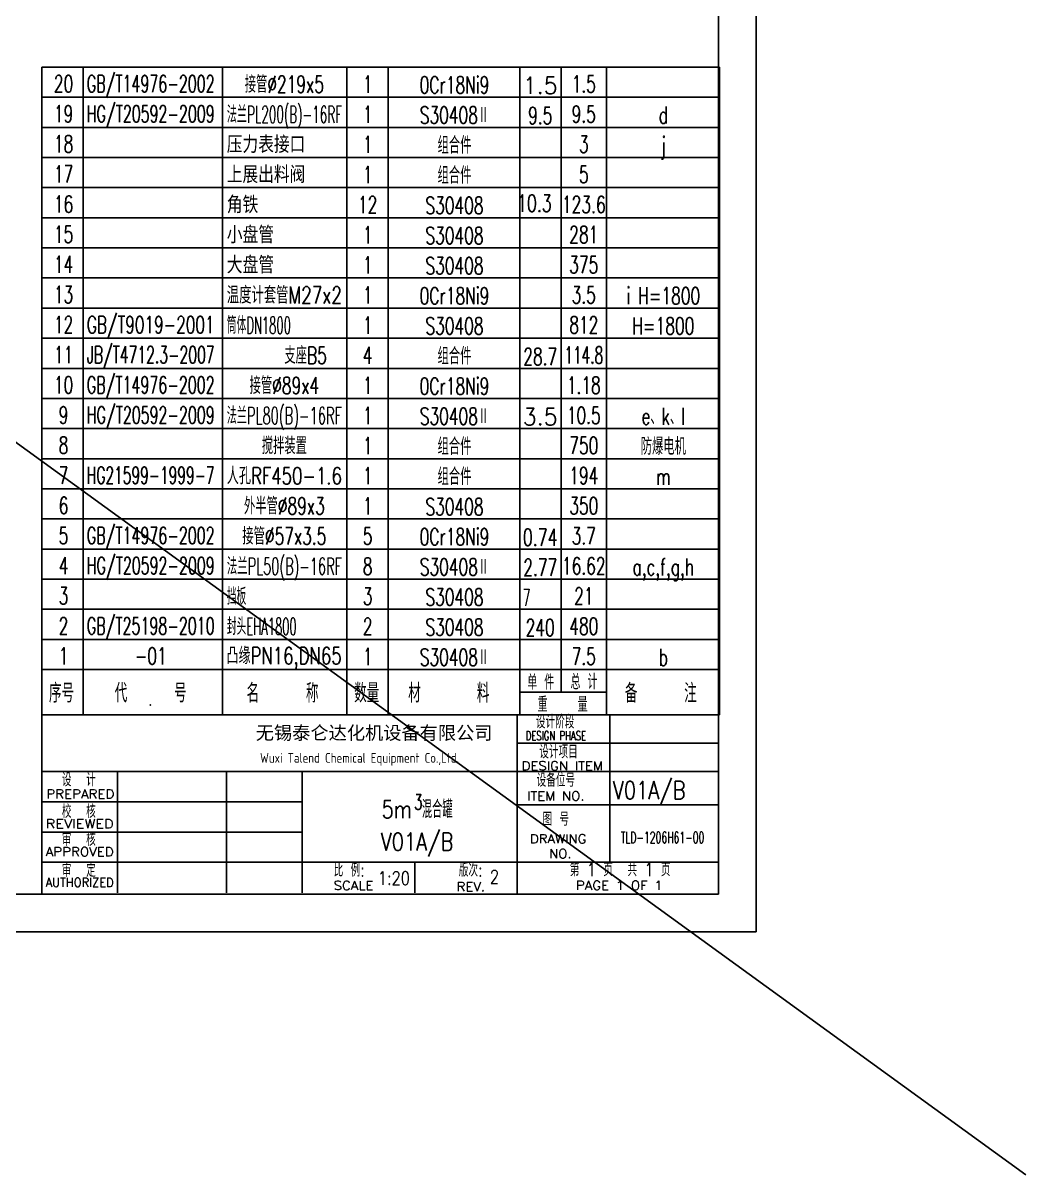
# Model space of a CAD drawing. Header units: millimetres. Extents: x -1762 to 42666, y -863 to 15979.
# Drawn here: x 28045 to 30709, y -746 to 2313 of the extents above; entities that cross this region are included whole.
import ezdxf
from ezdxf.enums import TextEntityAlignment as Align

# ---------------------------------------------------------------- set-up
doc = ezdxf.new("R2010")
doc.units = ezdxf.units.MM
doc.header["$LTSCALE"] = 10
doc.header["$MEASUREMENT"] = 0
doc.layers.get('0').update_dxf_attribs({"linetype": 'CONTINUOUS'})
doc.layers.get('DEFPOINTS').update_dxf_attribs({"linetype": 'CONTINUOUS'})
for name, color, linetype in [('1轮廓实线层', 7, 'CONTINUOUS'), ('2细线层', 3, 'CONTINUOUS'), ('6', 1, 'CONTINUOUS'), ('6文字层', 3, 'CONTINUOUS'), ('7', 7, 'CONTINUOUS'), ('图框层', 7, 'CONTINUOUS')]:
    doc.layers.add(name, color=color, linetype=linetype)
doc.styles.add('HZ', font='txt', dxfattribs={"width": 0.7, "height": 5, "bigfont": 'hztxt'})
doc.styles.add('PC_TEXTSTYLE', font='romans.shx', dxfattribs={"width": 0.8, "bigfont": 'hzfs.shx'})
doc.styles.get("Standard").update_dxf_attribs({"font": 'ISOCP'})
doc.styles.add('STYLE1', font='', dxfattribs={"width": 0.8})
doc.styles.add('TH_GBDIM', font='romans.shx', dxfattribs={"width": 0.8, "bigfont": 'gbcbig.shx'})
doc.styles.get('STYLE1').set_extended_font_data('SimSun')

# ---------------------------------------------------------------- blocks, each defined once
blk = doc.blocks.new('PC_MXBTITLERECORD')
at = {"layer": '1轮廓实线层'}
for q in [(-180, 12), (0, 0)]:
    blk.add_line((-180, 0), q, dxfattribs=at)
at = {"layer": '2细线层'}
for p, q in [((-180, 12), (0, 12)), ((-169, 12), (-169, 0)), ((-132, 12), (-132, 0)), ((-99, 12), (-99, 0)), ((-88, 12), (-88, 0)), ((-53, 12), (-53, 0)), ((-42, 12), (-42, 6)), ((-30, 12), (-30, 0)), ((-30, 6), (-53, 6))]:
    blk.add_line(p, q, dxfattribs=at)
at = {"layer": '图框层'}
blk.add_line((0, 0), (0, 12), dxfattribs=at)
at = {"layer": '6文字层', "style": 'PC_TEXTSTYLE', "width": 0.667}
for s, height, p in [('单 件', 4, (-47.45, 8.84)), ('总 计', 4, (-35.96, 8.94)), ('序号', 5, (-174.77, 6)), ('代     号', 5, (-151.09, 6)), ('名     称', 5, (-116.06, 6)), ('数量', 5, (-93.71, 6)), ('材      料', 5, (-71.89, 6)), ('备     注', 5, (-15.57, 6)), ('重    量', 4, (-41.65, 2.94))]:
    blk.add_text(s, height=height, dxfattribs=at).set_placement(p, align=Align.MIDDLE)
blk = doc.blocks.new('PC_MXB_BLOCK')
at = {"layer": '1轮廓实线层'}
blk.add_line((-180, 8), (-180, 0), dxfattribs=at)
at = {"layer": '2细线层'}
for p, q in [((-180, 8), (0, 8)), ((-169, 8), (-169, 0)), ((-132, 8), (-132, 0)), ((-99, 8), (-99, 0)), ((-88, 8), (-88, 0)), ((-53, 8), (-53, 0)), ((-42, 8), (-42, 0)), ((-30, 8), (-30, 0))]:
    blk.add_line(p, q, dxfattribs=at)
at = {"layer": '图框层'}
blk.add_line((0, 8), (0, 0), dxfattribs=at)
at = {"layer": '6文字层', "style": 'PC_TEXTSTYLE'}
for tag, width, p, p2 in [('序号', 0.769182, (-178.38, 1.35), (-170.09, 1.35)), ('代号', 3.14773, (-168.05, 1.35), (-134.11, 1.35)), ('名称', 2.802424, (-130.87, 1.2), (-100.28, 1.2)), ('数量', 0.817449, (-97.88, 1.2), (-89, 1.2)), ('总重', 0.958888, (-41.2, 1.27), (-30.86, 1.27)), ('材料', 2.943328, (-86.43, 1.01), (-54.3, 1.01)), ('单重', 0.854038, (-52.21, 0.89), (-43, 0.89)), ('备注', 2.494074, (-28.61, 1.02), (-1.16, 1.02))]:
    blk.add_attdef(tag, text='', height=4.5, dxfattribs=dict(at, width=width)).set_placement(p, p2, align=Align.FIT)

msp = doc.modelspace()

# ---------------------------------------------------------------- linework, layer by layer
at = {"color": 4, "linetype": 'Continuous'}
for p, q in [((29357.26, 0), (29357.26, 473.21)), ((29604.17, 84.29), (29604.17, 476.24)), ((28295.62, 3.03), (28295.62, 325.75)), ((28585.57, 3.03), (28585.57, 325.75)), ((28786.21, 3.03), (28786.21, 325.75))]:
    msp.add_line(p, q, dxfattribs=at)
msp.add_point((28382.78, 502.47))
msp.add_point((28382.78, 502.47))
msp.add_point((28382.78, 502.47))
msp.add_point((28382.78, 502.47))
at = {"layer": '1轮廓实线层', "ltscale": 14}
for p, q in [((20890.82, 6371.56), (30709.3, -746.1)), ((28094.78, 476.24), (28094.78, 0))]:
    msp.add_line(p, q, dxfattribs=at)
at = {"layer": '6', "color": 3}
for p, q in [((29357.26, 400.34), (29892.41, 400.34)), ((29892.41, 400.34), (29664.5, 400.34)), ((28094.97, 325.75), (29892.86, 325.75)), ((28094.97, 244.81), (28786.21, 244.81)), ((29357.26, 236.6), (29892.86, 236.6)), ((28094.97, 84.29), (29892.86, 84.29)), ((29085.71, 3.03), (29085.71, 84.29))]:
    msp.add_line(p, q, dxfattribs=at)
at = {"layer": '7'}
msp.add_line((28094.97, 164.55), (28786.21, 164.55), dxfattribs=at)
at = {"layer": 'DEFPOINTS', "ltscale": 14}
msp.add_line((29992.41, -100), (29992.41, 5840), dxfattribs=at)
at = {"layer": 'DEFPOINTS', "color": 0, "ltscale": 14}
msp.add_line((21582.41, -100), (29992.41, -100), dxfattribs=at)
at = {"layer": '图框层', "color": 7, "ltscale": 14}
for p, q in [((29892.41, 0), (29892.41, 5740)), ((21832.41, 0), (29892.41, 0))]:
    msp.add_line(p, q, dxfattribs=at)
at = {"layer": '图框层'}
msp.add_line((29892.41, 0), (29892.41, 466.47), dxfattribs=at)

# ---------------------------------------------------------------- block references
at = {"layer": '图框层', "ltscale": 14}
ref = msp.add_blockref('PC_MXB_BLOCK', (29894.78, 2116.24), dxfattribs=dict(at, xscale=10, yscale=10, zscale=10))
ref.add_attrib('代号', 'GB/T14976-2002', dxfattribs={"layer": '6文字层', "height": 45, "style": 'PC_TEXTSTYLE', "width": 0.55966}).set_placement((28214.31, 2129.73), (28553.7, 2129.73), align=Align.FIT)
ref.add_attrib('序号', '20', dxfattribs={"layer": '6文字层', "height": 45, "style": 'PC_TEXTSTYLE', "width": 0.667}).set_placement((28152.43, 2129.73), align=Align.CENTER)
ref.add_attrib('名称', '接管%%C219x5', dxfattribs={"layer": '6文字层', "height": 45, "style": 'PC_TEXTSTYLE', "width": 0.667}).set_placement((28739.06, 2128.19), align=Align.CENTER)
ref.add_attrib('数量', '1', dxfattribs={"layer": '6文字层', "height": 45, "style": 'PC_TEXTSTYLE', "width": 0.667}).set_placement((28960.38, 2128.19), align=Align.CENTER)
ref.add_attrib('材料', '0Cr18Ni9', dxfattribs={"layer": '6文字层', "height": 45, "style": 'PC_TEXTSTYLE', "width": 0.667}).set_placement((29191.09, 2126.34), align=Align.CENTER)
ref.add_attrib('单重', '1.5', dxfattribs={"layer": '6文字层', "height": 45, "style": 'PC_TEXTSTYLE', "width": 0.914309}).set_placement((29372.7, 2125.11), (29464.79, 2125.11), align=Align.FIT)
ref.add_attrib('总重', '1.5', dxfattribs={"layer": '6文字层', "height": 45, "style": 'PC_TEXTSTYLE', "width": 0.667}).set_placement((29534.52, 2128.89), align=Align.CENTER)
ref = msp.add_blockref('PC_MXB_BLOCK', (29894.78, 2036.24), dxfattribs=dict(at, xscale=10, yscale=10, zscale=10))
ref.add_attrib('代号', 'HG/T20592-2009', dxfattribs={"layer": '6文字层', "height": 45, "style": 'PC_TEXTSTYLE', "width": 0.55966}).set_placement((28214.31, 2049.73), (28553.7, 2049.73), align=Align.FIT)
ref.add_attrib('序号', '19', dxfattribs={"layer": '6文字层', "height": 45, "style": 'PC_TEXTSTYLE', "width": 0.667}).set_placement((28152.43, 2049.73), align=Align.CENTER)
ref.add_attrib('名称', '法兰PL200(B)-16RF', dxfattribs={"layer": '6文字层', "height": 45, "style": 'PC_TEXTSTYLE', "width": 0.506998}).set_placement((28586.11, 2048.19), (28892.02, 2048.19), align=Align.FIT)
ref.add_attrib('数量', '1', dxfattribs={"layer": '6文字层', "height": 45, "style": 'PC_TEXTSTYLE', "width": 0.667}).set_placement((28960.38, 2048.19), align=Align.CENTER)
ref.add_attrib('材料', 'S30408Ⅱ', dxfattribs={"layer": '6文字层', "height": 45, "style": 'PC_TEXTSTYLE', "width": 0.667}).set_placement((29191.09, 2046.34), align=Align.CENTER)
ref.add_attrib('单重', '9.5', dxfattribs={"layer": '6文字层', "height": 45, "style": 'PC_TEXTSTYLE', "width": 0.667}).set_placement((29418.74, 2045.11), align=Align.CENTER)
ref.add_attrib('备注', 'd', dxfattribs={"layer": '6文字层', "height": 45, "style": 'PC_TEXTSTYLE', "width": 0.667}).set_placement((29745.92, 2046.48), align=Align.CENTER)
ref.add_attrib('总重', '9.5', dxfattribs={"layer": '6文字层', "height": 45, "style": 'PC_TEXTSTYLE', "width": 0.667}).set_placement((29534.52, 2048.89), align=Align.CENTER)
ref = msp.add_blockref('PC_MXB_BLOCK', (29894.78, 1956.24), dxfattribs=dict(at, xscale=10, yscale=10, zscale=10))
ref.add_attrib('序号', '18', dxfattribs={"layer": '6文字层', "height": 45, "style": 'PC_TEXTSTYLE', "width": 0.67}).set_placement((28152.43, 1969.73), align=Align.CENTER)
ref.add_attrib('名称', '压力表接口', (28586.11, 1968.19), dxfattribs={"layer": '6文字层', "height": 45, "style": 'PC_TEXTSTYLE', "width": 0.927})
ref.add_attrib('数量', '1', dxfattribs={"layer": '6文字层', "height": 45, "style": 'PC_TEXTSTYLE', "width": 0.667}).set_placement((28960.38, 1968.19), align=Align.CENTER)
ref.add_attrib('材料', '组合件', dxfattribs={"layer": '6文字层', "height": 45, "style": 'PC_TEXTSTYLE', "width": 0.667}).set_placement((29191.09, 1966.34), align=Align.CENTER)
ref.add_attrib('备注', 'j', dxfattribs={"layer": '6文字层', "height": 45, "style": 'PC_TEXTSTYLE', "width": 0.667}).set_placement((29745.92, 1966.48), align=Align.CENTER)
ref.add_attrib('总重', '3', dxfattribs={"layer": '6文字层', "height": 45, "style": 'PC_TEXTSTYLE', "width": 0.667}).set_placement((29534.52, 1968.89), align=Align.CENTER)
ref = msp.add_blockref('PC_MXB_BLOCK', (29894.78, 1876.24), dxfattribs=dict(at, xscale=10, yscale=10, zscale=10))
ref.add_attrib('序号', '17', dxfattribs={"layer": '6文字层', "height": 45, "style": 'PC_TEXTSTYLE', "width": 0.67}).set_placement((28152.43, 1889.73), align=Align.CENTER)
ref.add_attrib('名称', '上展出料阀', (28586.11, 1888.19), dxfattribs={"layer": '6文字层', "height": 45, "style": 'PC_TEXTSTYLE', "width": 0.927})
ref.add_attrib('数量', '1', dxfattribs={"layer": '6文字层', "height": 45, "style": 'PC_TEXTSTYLE', "width": 0.667}).set_placement((28960.38, 1888.19), align=Align.CENTER)
ref.add_attrib('材料', '组合件', dxfattribs={"layer": '6文字层', "height": 45, "style": 'PC_TEXTSTYLE', "width": 0.667}).set_placement((29191.09, 1886.34), align=Align.CENTER)
ref.add_attrib('总重', '5', dxfattribs={"layer": '6文字层', "height": 45, "style": 'PC_TEXTSTYLE', "width": 0.667}).set_placement((29534.52, 1888.89), align=Align.CENTER)
ref = msp.add_blockref('PC_MXB_BLOCK', (29894.78, 1796.24), dxfattribs=dict(at, xscale=10, yscale=10, zscale=10))
ref.add_attrib('序号', '16', dxfattribs={"layer": '6文字层', "height": 45, "style": 'PC_TEXTSTYLE', "width": 0.67}).set_placement((28152.43, 1809.73), align=Align.CENTER)
ref.add_attrib('名称', '角铁', (28586.11, 1808.19), dxfattribs={"layer": '6文字层', "height": 45, "style": 'PC_TEXTSTYLE', "width": 0.93})
ref.add_attrib('数量', '12', dxfattribs={"layer": '6文字层', "height": 45, "style": 'PC_TEXTSTYLE', "width": 0.67}).set_placement((28960.38, 1808.19), align=Align.CENTER)
ref.add_attrib('材料', 'S30408', dxfattribs={"layer": '6文字层', "height": 45, "style": 'PC_TEXTSTYLE', "width": 0.667}).set_placement((29191.09, 1806.34), align=Align.CENTER)
ref.add_attrib('单重', '10.3', dxfattribs={"layer": '6文字层', "height": 45, "style": 'PC_TEXTSTYLE', "width": 0.641381}).set_placement((29357.25, 1812.19), (29449.34, 1812.19), align=Align.FIT)
ref.add_attrib('总重', '123.6', dxfattribs={"layer": '6文字层', "height": 45, "style": 'PC_TEXTSTYLE', "width": 0.67}).set_placement((29534.52, 1808.89), align=Align.CENTER)
ref = msp.add_blockref('PC_MXB_BLOCK', (29894.78, 1716.24), dxfattribs=dict(at, xscale=10, yscale=10, zscale=10))
ref.add_attrib('序号', '15', dxfattribs={"layer": '6文字层', "height": 45, "style": 'PC_TEXTSTYLE', "width": 0.67}).set_placement((28152.43, 1729.73), align=Align.CENTER)
ref.add_attrib('名称', '小盘管', (28586.11, 1728.19), dxfattribs={"layer": '6文字层', "height": 45, "style": 'PC_TEXTSTYLE', "width": 0.93})
ref.add_attrib('数量', '1', dxfattribs={"layer": '6文字层', "height": 45, "style": 'PC_TEXTSTYLE', "width": 0.667}).set_placement((28960.38, 1728.19), align=Align.CENTER)
ref.add_attrib('材料', 'S30408', dxfattribs={"layer": '6文字层', "height": 45, "style": 'PC_TEXTSTYLE', "width": 0.667}).set_placement((29191.09, 1726.34), align=Align.CENTER)
ref.add_attrib('总重', '281', dxfattribs={"layer": '6文字层', "height": 45, "style": 'PC_TEXTSTYLE', "width": 0.67}).set_placement((29534.52, 1728.89), align=Align.CENTER)
ref = msp.add_blockref('PC_MXB_BLOCK', (29894.78, 1636.24), dxfattribs=dict(at, xscale=10, yscale=10, zscale=10))
ref.add_attrib('序号', '14', dxfattribs={"layer": '6文字层', "height": 45, "style": 'PC_TEXTSTYLE', "width": 0.67}).set_placement((28152.43, 1649.73), align=Align.CENTER)
ref.add_attrib('名称', '大盘管', (28586.11, 1648.19), dxfattribs={"layer": '6文字层', "height": 45, "style": 'PC_TEXTSTYLE', "width": 0.93})
ref.add_attrib('数量', '1', dxfattribs={"layer": '6文字层', "height": 45, "style": 'PC_TEXTSTYLE', "width": 0.667}).set_placement((28960.38, 1648.19), align=Align.CENTER)
ref.add_attrib('材料', 'S30408', dxfattribs={"layer": '6文字层', "height": 45, "style": 'PC_TEXTSTYLE', "width": 0.667}).set_placement((29191.09, 1646.34), align=Align.CENTER)
ref.add_attrib('总重', '375', dxfattribs={"layer": '6文字层', "height": 45, "style": 'PC_TEXTSTYLE', "width": 0.67}).set_placement((29534.52, 1648.89), align=Align.CENTER)
ref = msp.add_blockref('PC_MXB_BLOCK', (29894.78, 1556.24), dxfattribs=dict(at, xscale=10, yscale=10, zscale=10))
ref.add_attrib('序号', '13', dxfattribs={"layer": '6文字层', "height": 45, "style": 'PC_TEXTSTYLE', "width": 0.667}).set_placement((28152.43, 1569.73), align=Align.CENTER)
ref.add_attrib('名称', '温度计套管M27x2', dxfattribs={"layer": '6文字层', "height": 45, "style": 'PC_TEXTSTYLE', "width": 0.69574}).set_placement((28586.11, 1568.19), (28892.02, 1568.19), align=Align.FIT)
ref.add_attrib('数量', '1', dxfattribs={"layer": '6文字层', "height": 45, "style": 'PC_TEXTSTYLE', "width": 0.667}).set_placement((28960.38, 1568.19), align=Align.CENTER)
ref.add_attrib('材料', '0Cr18Ni9', dxfattribs={"layer": '6文字层', "height": 45, "style": 'PC_TEXTSTYLE', "width": 0.667}).set_placement((29191.09, 1566.34), align=Align.CENTER)
ref.add_attrib('备注', 'i H=1800', dxfattribs={"layer": '6文字层', "height": 45, "style": 'PC_TEXTSTYLE', "width": 0.667}).set_placement((29745.92, 1566.48), align=Align.CENTER)
ref.add_attrib('总重', '3.5', dxfattribs={"layer": '6文字层', "height": 45, "style": 'PC_TEXTSTYLE', "width": 0.667}).set_placement((29534.52, 1568.89), align=Align.CENTER)
ref = msp.add_blockref('PC_MXB_BLOCK', (29894.78, 1476.24), dxfattribs=dict(at, xscale=10, yscale=10, zscale=10))
ref.add_attrib('代号', 'GB/T9019-2001', dxfattribs={"layer": '6文字层', "height": 45, "style": 'PC_TEXTSTYLE', "width": 0.616279}).set_placement((28214.31, 1489.73), (28553.7, 1489.73), align=Align.FIT)
ref.add_attrib('序号', '12', dxfattribs={"layer": '6文字层', "height": 45, "style": 'PC_TEXTSTYLE', "width": 0.667}).set_placement((28152.43, 1489.73), align=Align.CENTER)
ref.add_attrib('名称', '筒体DN1800', (28586.11, 1488.19), dxfattribs={"layer": '6文字层', "height": 45, "style": 'PC_TEXTSTYLE', "width": 0.5})
ref.add_attrib('数量', '1', dxfattribs={"layer": '6文字层', "height": 45, "style": 'PC_TEXTSTYLE', "width": 0.667}).set_placement((28960.38, 1488.19), align=Align.CENTER)
ref.add_attrib('材料', 'S30408', dxfattribs={"layer": '6文字层', "height": 45, "style": 'PC_TEXTSTYLE', "width": 0.667}).set_placement((29191.09, 1486.34), align=Align.CENTER)
ref.add_attrib('备注', 'H=1800', dxfattribs={"layer": '6文字层', "height": 45, "style": 'PC_TEXTSTYLE', "width": 0.667}).set_placement((29745.92, 1486.48), align=Align.CENTER)
ref.add_attrib('总重', '812', dxfattribs={"layer": '6文字层', "height": 45, "style": 'PC_TEXTSTYLE', "width": 0.667}).set_placement((29534.52, 1488.89), align=Align.CENTER)
ref = msp.add_blockref('PC_MXB_BLOCK', (29894.78, 1396.24), dxfattribs=dict(at, xscale=10, yscale=10, zscale=10))
ref.add_attrib('代号', 'JB/T4712.3-2007', dxfattribs={"layer": '6文字层', "height": 45, "style": 'PC_TEXTSTYLE', "width": 0.549944}).set_placement((28214.31, 1409.73), (28553.7, 1409.73), align=Align.FIT)
ref.add_attrib('序号', '11', dxfattribs={"layer": '6文字层', "height": 45, "style": 'PC_TEXTSTYLE', "width": 0.667}).set_placement((28152.43, 1409.73), align=Align.CENTER)
ref.add_attrib('名称', '支座B5', (28739.06, 1408.19), dxfattribs={"layer": '6文字层', "height": 45, "style": 'PC_TEXTSTYLE', "width": 0.667})
ref.add_attrib('数量', '4', dxfattribs={"layer": '6文字层', "height": 45, "style": 'PC_TEXTSTYLE', "width": 0.667}).set_placement((28960.38, 1408.19), align=Align.CENTER)
ref.add_attrib('材料', '组合件', dxfattribs={"layer": '6文字层', "height": 45, "style": 'PC_TEXTSTYLE', "width": 0.667}).set_placement((29191.09, 1406.34), align=Align.CENTER)
ref.add_attrib('单重', '28.7', dxfattribs={"layer": '6文字层', "height": 45, "style": 'PC_TEXTSTYLE', "width": 0.667}).set_placement((29418.74, 1405.11), align=Align.CENTER)
ref.add_attrib('总重', '114.8', dxfattribs={"layer": '6文字层', "height": 45, "style": 'PC_TEXTSTYLE', "width": 0.554577}).set_placement((29482.83, 1408.89), (29586.22, 1408.89), align=Align.FIT)
ref = msp.add_blockref('PC_MXB_BLOCK', (29894.78, 1316.24), dxfattribs=dict(at, xscale=10, yscale=10, zscale=10))
ref.add_attrib('代号', 'GB/T14976-2002', dxfattribs={"layer": '6文字层', "height": 45, "style": 'PC_TEXTSTYLE', "width": 0.55966}).set_placement((28214.31, 1329.73), (28553.7, 1329.73), align=Align.FIT)
ref.add_attrib('序号', '10', dxfattribs={"layer": '6文字层', "height": 45, "style": 'PC_TEXTSTYLE', "width": 0.667}).set_placement((28152.43, 1329.73), align=Align.CENTER)
ref.add_attrib('名称', '接管%%C89x4', dxfattribs={"layer": '6文字层', "height": 45, "style": 'PC_TEXTSTYLE', "width": 0.667}).set_placement((28739.06, 1328.19), align=Align.CENTER)
ref.add_attrib('数量', '1', dxfattribs={"layer": '6文字层', "height": 45, "style": 'PC_TEXTSTYLE', "width": 0.667}).set_placement((28960.38, 1328.19), align=Align.CENTER)
ref.add_attrib('材料', '0Cr18Ni9', dxfattribs={"layer": '6文字层', "height": 45, "style": 'PC_TEXTSTYLE', "width": 0.667}).set_placement((29191.09, 1326.34), align=Align.CENTER)
ref.add_attrib('总重', '1.18', dxfattribs={"layer": '6文字层', "height": 45, "style": 'PC_TEXTSTYLE', "width": 0.667}).set_placement((29534.52, 1328.89), align=Align.CENTER)
ref = msp.add_blockref('PC_MXB_BLOCK', (29894.78, 1236.24), dxfattribs=dict(at, xscale=10, yscale=10, zscale=10))
ref.add_attrib('代号', 'HG/T20592-2009', dxfattribs={"layer": '6文字层', "height": 45, "style": 'PC_TEXTSTYLE', "width": 0.55966}).set_placement((28214.31, 1249.73), (28553.7, 1249.73), align=Align.FIT)
ref.add_attrib('序号', '9', dxfattribs={"layer": '6文字层', "height": 45, "style": 'PC_TEXTSTYLE', "width": 0.667}).set_placement((28152.43, 1249.73), align=Align.CENTER)
ref.add_attrib('名称', '法兰PL80(B)-16RF', dxfattribs={"layer": '6文字层', "height": 45, "style": 'PC_TEXTSTYLE', "width": 0.545763}).set_placement((28586.11, 1248.19), (28892.02, 1248.19), align=Align.FIT)
ref.add_attrib('数量', '1', dxfattribs={"layer": '6文字层', "height": 45, "style": 'PC_TEXTSTYLE', "width": 0.667}).set_placement((28960.38, 1248.19), align=Align.CENTER)
ref.add_attrib('材料', 'S30408Ⅱ', dxfattribs={"layer": '6文字层', "height": 45, "style": 'PC_TEXTSTYLE', "width": 0.667}).set_placement((29191.09, 1246.34), align=Align.CENTER)
ref.add_attrib('单重', '3.5', dxfattribs={"layer": '6文字层', "height": 45, "style": 'PC_TEXTSTYLE', "width": 0.914309}).set_placement((29372.7, 1245.11), (29464.79, 1245.11), align=Align.FIT)
ref.add_attrib('备注', 'e、k、l', dxfattribs={"layer": '6文字层', "height": 45, "style": 'PC_TEXTSTYLE', "width": 0.667}).set_placement((29745.92, 1246.48), align=Align.CENTER)
ref.add_attrib('总重', '10.5', dxfattribs={"layer": '6文字层', "height": 45, "style": 'PC_TEXTSTYLE', "width": 0.667}).set_placement((29534.52, 1248.89), align=Align.CENTER)
ref = msp.add_blockref('PC_MXB_BLOCK', (29894.78, 1156.24), dxfattribs=dict(at, xscale=10, yscale=10, zscale=10))
ref.add_attrib('序号', '8', dxfattribs={"layer": '6文字层', "height": 45, "style": 'PC_TEXTSTYLE', "width": 0.667}).set_placement((28152.43, 1169.73), align=Align.CENTER)
ref.add_attrib('名称', '搅拌装置', dxfattribs={"layer": '6文字层', "height": 45, "style": 'PC_TEXTSTYLE', "width": 0.667}).set_placement((28739.06, 1168.19), align=Align.CENTER)
ref.add_attrib('数量', '1', dxfattribs={"layer": '6文字层', "height": 45, "style": 'PC_TEXTSTYLE', "width": 0.667}).set_placement((28960.38, 1168.19), align=Align.CENTER)
ref.add_attrib('材料', '组合件', dxfattribs={"layer": '6文字层', "height": 45, "style": 'PC_TEXTSTYLE', "width": 0.667}).set_placement((29191.09, 1166.34), align=Align.CENTER)
ref.add_attrib('备注', '防爆电机', dxfattribs={"layer": '6文字层', "height": 45, "style": 'PC_TEXTSTYLE', "width": 0.667}).set_placement((29745.92, 1166.48), align=Align.CENTER)
ref.add_attrib('总重', '750', dxfattribs={"layer": '6文字层', "height": 45, "style": 'PC_TEXTSTYLE', "width": 0.667}).set_placement((29534.52, 1168.89), align=Align.CENTER)
ref = msp.add_blockref('PC_MXB_BLOCK', (29894.78, 1076.24), dxfattribs=dict(at, xscale=10, yscale=10, zscale=10))
ref.add_attrib('代号', 'HG21599-1999-7', dxfattribs={"layer": '6文字层', "height": 45, "style": 'PC_TEXTSTYLE', "width": 0.54241}).set_placement((28214.31, 1089.73), (28553.7, 1089.73), align=Align.FIT)
ref.add_attrib('序号', '7', dxfattribs={"layer": '6文字层', "height": 45, "style": 'PC_TEXTSTYLE', "width": 0.667}).set_placement((28152.43, 1089.73), align=Align.CENTER)
ref.add_attrib('名称', '人孔RF450-1.6', dxfattribs={"layer": '6文字层', "height": 45, "style": 'PC_TEXTSTYLE', "width": 0.664373}).set_placement((28586.11, 1088.19), (28892.02, 1088.19), align=Align.FIT)
ref.add_attrib('数量', '1', dxfattribs={"layer": '6文字层', "height": 45, "style": 'PC_TEXTSTYLE', "width": 0.667}).set_placement((28960.38, 1088.19), align=Align.CENTER)
ref.add_attrib('材料', '组合件', dxfattribs={"layer": '6文字层', "height": 45, "style": 'PC_TEXTSTYLE', "width": 0.667}).set_placement((29191.09, 1086.34), align=Align.CENTER)
ref.add_attrib('备注', 'm', dxfattribs={"layer": '6文字层', "height": 45, "style": 'PC_TEXTSTYLE', "width": 0.667}).set_placement((29745.92, 1086.48), align=Align.CENTER)
ref.add_attrib('总重', '194', dxfattribs={"layer": '6文字层', "height": 45, "style": 'PC_TEXTSTYLE', "width": 0.667}).set_placement((29534.52, 1088.89), align=Align.CENTER)
ref = msp.add_blockref('PC_MXB_BLOCK', (29894.78, 996.24), dxfattribs=dict(at, xscale=10, yscale=10, zscale=10))
ref.add_attrib('序号', '6', dxfattribs={"layer": '6文字层', "height": 45, "style": 'PC_TEXTSTYLE', "width": 0.667}).set_placement((28152.43, 1009.73), align=Align.CENTER)
ref.add_attrib('名称', '外半管%%C89x3', dxfattribs={"layer": '6文字层', "height": 45, "style": 'PC_TEXTSTYLE', "width": 0.667}).set_placement((28739.06, 1008.19), align=Align.CENTER)
ref.add_attrib('数量', '1', dxfattribs={"layer": '6文字层', "height": 45, "style": 'PC_TEXTSTYLE', "width": 0.667}).set_placement((28960.38, 1008.19), align=Align.CENTER)
ref.add_attrib('材料', 'S30408', dxfattribs={"layer": '6文字层', "height": 45, "style": 'PC_TEXTSTYLE', "width": 0.667}).set_placement((29191.09, 1006.34), align=Align.CENTER)
ref.add_attrib('总重', '350', dxfattribs={"layer": '6文字层', "height": 45, "style": 'PC_TEXTSTYLE', "width": 0.667}).set_placement((29534.52, 1008.89), align=Align.CENTER)
ref = msp.add_blockref('PC_MXB_BLOCK', (29894.78, 916.24), dxfattribs=dict(at, xscale=10, yscale=10, zscale=10))
ref.add_attrib('代号', 'GB/T14976-2002', dxfattribs={"layer": '6文字层', "height": 45, "style": 'PC_TEXTSTYLE', "width": 0.55966}).set_placement((28214.31, 929.73), (28553.7, 929.73), align=Align.FIT)
ref.add_attrib('序号', '5', dxfattribs={"layer": '6文字层', "height": 45, "style": 'PC_TEXTSTYLE', "width": 0.667}).set_placement((28152.43, 929.73), align=Align.CENTER)
ref.add_attrib('名称', '接管%%C57x3.5', dxfattribs={"layer": '6文字层', "height": 45, "style": 'PC_TEXTSTYLE', "width": 0.667}).set_placement((28739.06, 928.19), align=Align.CENTER)
ref.add_attrib('数量', '5', dxfattribs={"layer": '6文字层', "height": 45, "style": 'PC_TEXTSTYLE', "width": 0.667}).set_placement((28960.38, 928.19), align=Align.CENTER)
ref.add_attrib('材料', '0Cr18Ni9', dxfattribs={"layer": '6文字层', "height": 45, "style": 'PC_TEXTSTYLE', "width": 0.667}).set_placement((29191.09, 926.34), align=Align.CENTER)
ref.add_attrib('单重', '0.74', dxfattribs={"layer": '6文字层', "height": 45, "style": 'PC_TEXTSTYLE', "width": 0.631949}).set_placement((29372.7, 925.11), (29464.79, 925.11), align=Align.FIT)
ref.add_attrib('总重', '3.7', dxfattribs={"layer": '6文字层', "height": 45, "style": 'PC_TEXTSTYLE', "width": 0.667}).set_placement((29534.52, 928.89), align=Align.CENTER)
ref = msp.add_blockref('PC_MXB_BLOCK', (29894.78, 836.24), dxfattribs=dict(at, xscale=10, yscale=10, zscale=10))
ref.add_attrib('代号', 'HG/T20592-2009', dxfattribs={"layer": '6文字层', "height": 45, "style": 'PC_TEXTSTYLE', "width": 0.55966}).set_placement((28214.31, 849.73), (28553.7, 849.73), align=Align.FIT)
ref.add_attrib('序号', '4', dxfattribs={"layer": '6文字层', "height": 45, "style": 'PC_TEXTSTYLE', "width": 0.667}).set_placement((28152.43, 849.73), align=Align.CENTER)
ref.add_attrib('名称', '法兰PL50(B)-16RF', dxfattribs={"layer": '6文字层', "height": 45, "style": 'PC_TEXTSTYLE', "width": 0.521249}).set_placement((28586.11, 848.19), (28892.02, 848.19), align=Align.FIT)
ref.add_attrib('数量', '8', dxfattribs={"layer": '6文字层', "height": 45, "style": 'PC_TEXTSTYLE', "width": 0.667}).set_placement((28960.38, 848.19), align=Align.CENTER)
ref.add_attrib('材料', 'S30408Ⅱ', dxfattribs={"layer": '6文字层', "height": 45, "style": 'PC_TEXTSTYLE', "width": 0.667}).set_placement((29191.09, 846.34), align=Align.CENTER)
ref.add_attrib('单重', '2.77', dxfattribs={"layer": '6文字层', "height": 45, "style": 'PC_TEXTSTYLE', "width": 0.667}).set_placement((29418.74, 845.11), align=Align.CENTER)
ref.add_attrib('备注', 'a,c,f,g,h', dxfattribs={"layer": '6文字层', "height": 45, "style": 'PC_TEXTSTYLE', "width": 0.667}).set_placement((29745.92, 846.48), align=Align.CENTER)
ref.add_attrib('总重', '16.62', dxfattribs={"layer": '6文字层', "height": 45, "style": 'PC_TEXTSTYLE', "width": 0.667}).set_placement((29534.52, 848.89), align=Align.CENTER)
ref = msp.add_blockref('PC_MXB_BLOCK', (29894.78, 756.24), dxfattribs=dict(at, xscale=10, yscale=10, zscale=10))
ref.add_attrib('序号', '3', dxfattribs={"layer": '6文字层', "height": 45, "style": 'PC_TEXTSTYLE', "width": 0.667}).set_placement((28152.43, 769.73), align=Align.CENTER)
ref.add_attrib('名称', '挡板', (28586.11, 768.19), dxfattribs={"layer": '6文字层', "height": 45, "style": 'PC_TEXTSTYLE', "width": 0.5})
ref.add_attrib('数量', '3', dxfattribs={"layer": '6文字层', "height": 45, "style": 'PC_TEXTSTYLE', "width": 0.667}).set_placement((28960.38, 768.19), align=Align.CENTER)
ref.add_attrib('材料', 'S30408', dxfattribs={"layer": '6文字层', "height": 45, "style": 'PC_TEXTSTYLE', "width": 0.667}).set_placement((29191.09, 766.34), align=Align.CENTER)
ref.add_attrib('单重', '7', (29372.7, 765.11), dxfattribs={"layer": '6文字层', "height": 45, "style": 'PC_TEXTSTYLE', "width": 0.5})
ref.add_attrib('总重', '21', dxfattribs={"layer": '6文字层', "height": 45, "style": 'PC_TEXTSTYLE', "width": 0.667}).set_placement((29534.52, 768.89), align=Align.CENTER)
ref = msp.add_blockref('PC_MXB_BLOCK', (29894.78, 676.24), dxfattribs=dict(at, xscale=10, yscale=10, zscale=10))
ref.add_attrib('代号', 'GB/T25198-2010', dxfattribs={"layer": '6文字层', "height": 45, "style": 'PC_TEXTSTYLE', "width": 0.55966}).set_placement((28214.31, 689.73), (28553.7, 689.73), align=Align.FIT)
ref.add_attrib('序号', '2', dxfattribs={"layer": '6文字层', "height": 45, "style": 'PC_TEXTSTYLE', "width": 0.667}).set_placement((28152.43, 689.73), align=Align.CENTER)
ref.add_attrib('名称', '封头EHA1800', (28586.11, 688.19), dxfattribs={"layer": '6文字层', "height": 45, "style": 'PC_TEXTSTYLE', "width": 0.5})
ref.add_attrib('数量', '2', dxfattribs={"layer": '6文字层', "height": 45, "style": 'PC_TEXTSTYLE', "width": 0.667}).set_placement((28960.38, 688.19), align=Align.CENTER)
ref.add_attrib('材料', 'S30408', dxfattribs={"layer": '6文字层', "height": 45, "style": 'PC_TEXTSTYLE', "width": 0.667}).set_placement((29191.09, 686.34), align=Align.CENTER)
ref.add_attrib('单重', '240', dxfattribs={"layer": '6文字层', "height": 45, "style": 'PC_TEXTSTYLE', "width": 0.667}).set_placement((29418.74, 685.11), align=Align.CENTER)
ref.add_attrib('总重', '480', dxfattribs={"layer": '6文字层', "height": 45, "style": 'PC_TEXTSTYLE', "width": 0.667}).set_placement((29534.52, 688.89), align=Align.CENTER)
ref = msp.add_blockref('PC_MXB_BLOCK', (29894.78, 596.24), dxfattribs=dict(at, xscale=10, yscale=10, zscale=10))
ref.add_attrib('代号', '-01', dxfattribs={"layer": '6文字层', "height": 45, "style": 'PC_TEXTSTYLE', "width": 0.667}).set_placement((28384.01, 609.73), align=Align.CENTER)
ref.add_attrib('序号', '1', dxfattribs={"layer": '6文字层', "height": 45, "style": 'PC_TEXTSTYLE', "width": 0.667}).set_placement((28152.43, 609.73), align=Align.CENTER)
ref.add_attrib('名称', '凸缘PN16,DN65', dxfattribs={"layer": '6文字层', "height": 45, "style": 'PC_TEXTSTYLE', "width": 0.661295}).set_placement((28585.28, 610.48), (28891.19, 610.48), align=Align.FIT)
ref.add_attrib('数量', '1', dxfattribs={"layer": '6文字层', "height": 45, "style": 'PC_TEXTSTYLE', "width": 0.667}).set_placement((28960.38, 608.19), align=Align.CENTER)
ref.add_attrib('材料', 'S30408Ⅱ', dxfattribs={"layer": '6文字层', "height": 45, "style": 'PC_TEXTSTYLE', "width": 0.667}).set_placement((29191.09, 606.34), align=Align.CENTER)
ref.add_attrib('备注', 'b', dxfattribs={"layer": '6文字层', "height": 45, "style": 'PC_TEXTSTYLE', "width": 0.667}).set_placement((29745.92, 606.48), align=Align.CENTER)
ref.add_attrib('总重', '7.5', dxfattribs={"layer": '6文字层', "height": 45, "style": 'PC_TEXTSTYLE', "width": 0.667}).set_placement((29534.52, 608.89), align=Align.CENTER)
at = {"layer": '图框层', "ltscale": 14, "xscale": 10, "yscale": 10, "zscale": 10}
msp.add_blockref('PC_MXBTITLERECORD', (29894.78, 476.24), dxfattribs=at)

# ---------------------------------------------------------------- texts
at = {"color": 2, "linetype": 'Continuous', "style": 'STYLE1'}
msp.add_text('无锡泰仑达化机设备有限公司', height=35.4715, dxfattribs=at).set_placement((28663.1, 410.38))
at = {"color": 1, "linetype": 'Continuous', "width": 0.9}
msp.add_text('Wuxi Talend Chemical Equipment Co.,Ltd.', height=26.082, dxfattribs=at).set_placement((28674.41, 348.56))
at = {"layer": '6文字层', "color": 7, "ltscale": 10, "style": 'HZ', "width": 0.667}
msp.add_text('3', height=40, dxfattribs=at).set_placement((29083.46, 224.37))
at = {"layer": '7', "style": 'TH_GBDIM'}
for s, height, width, p in [('设计阶段', 35.472, 0.8, (29458.37, 439.9)), ('设计项目', 35.472, 0.8, (29467.5, 360.02)), ('DESIGN ITEM', 23.6477, 1.098385, (29477.35, 328.69)), ('设  计', 35.472, 0.8, (28193.01, 285.97)), ('设备位号', 35.472, 0.8, (29460.33, 284.8)), ('V01A/B', 47.295, 0.8, (29708.4, 252.15)), ('5m 混合罐', 47.295, 0.8, (29091.69, 201.59)), ('ITEM NO.', 23.648, 1.098385, (29460.4, 248.87)), ('校  核', 35.472, 0.8, (28193.01, 201.84)), ('图 号', 35.472, 0.8, (29460.33, 181.23)), ('审  核', 35.472, 0.8, (28193.01, 127.63)), ('V01A/B', 47.295, 0.8, (29091.69, 115.31)), ('TLD-1206H61-00', 30, 0.6, (29743.78, 135.29)), ('审  定', 35.472, 0.8, (28193.01, 45.36)), ('版次:', 35.472, 0.8, (29234.17, 46.24)), ('2', 35.47, 0.8, (29297.2, 27.95)), ('第 1 页  共 1 页', 35.4715, 0.8, (29631.22, 47.28)), ('REV.', 23.648, 1.098385, (29234.48, 7.73)), ('PAGE 1 OF 1', 23.6477, 1.098385, (29629.04, 11.1))]:
    msp.add_text(s, height=height, dxfattribs=dict(at, width=width)).set_placement(p, align=Align.CENTER)
for s, height, width, p, p2 in [('DESIGN PHASE', 23.6477, 0.619765, (29380.19, 408.77), (29540.7, 408.77)), ('PREPARED', 23.648, 1.014963, (28106.78, 254.03, -2.54), (28287.37, 254.03, -2.54)), ('REVIEWED', 23.648, 1.098385, (28105, 174.8), (28285.58, 174.8)), ('APPROVED', 23.648, 1.014963, (28105, 100.47), (28285.58, 100.47)), ('AUTHORIZED', 23.648, 0.862173, (28105, 19.02), (28285.58, 19.02))]:
    msp.add_text(s, height=height, dxfattribs=dict(at, width=width)).set_placement(p, p2, align=Align.FIT)
for s, height, width, p in [('DRAWING', 23.648, 1.098385, (29391.36, 134.83)), ('NO.', 23.648, 1.098385, (29442.14, 95.69)), ('比 例:', 35.472, 0.8, (28870.03, 46.2)), ('SCALE', 23.648, 1.098385, (28870.03, 10.86)), ('1:20', 35.472, 0.8, (28987.53, 24.64))]:
    msp.add_text(s, height=height, dxfattribs=dict(at, width=width)).set_placement(p)

doc.saveas('drawing.dxf')
